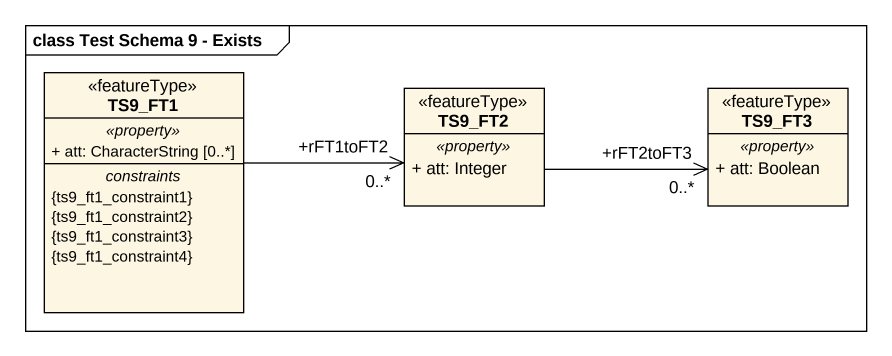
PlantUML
@startuml
mainframe class Test Schema 9 - Exists
hide circle
hide empty members
skinparam classAttributeIconSize 0
class TS9_FT1 <<featureType>> {
  .. <<property>> ..
  + att: CharacterString [0..*]
  -- constraints --
  {ts9_ft1_constraint1}
  {ts9_ft1_constraint2}
  {ts9_ft1_constraint3}
  {ts9_ft1_constraint4}
}
class TS9_FT2 <<featureType>> {
  .. <<property>> ..
  + att: Integer
}
class TS9_FT3 <<featureType>> {
  .. <<property>> ..
  + att: Boolean
}
TS9_FT1 -right-> "+rFT1toFT2\n0..*" TS9_FT2
TS9_FT2 -right-> "+rFT2toFT3\n0..*" TS9_FT3
@enduml
